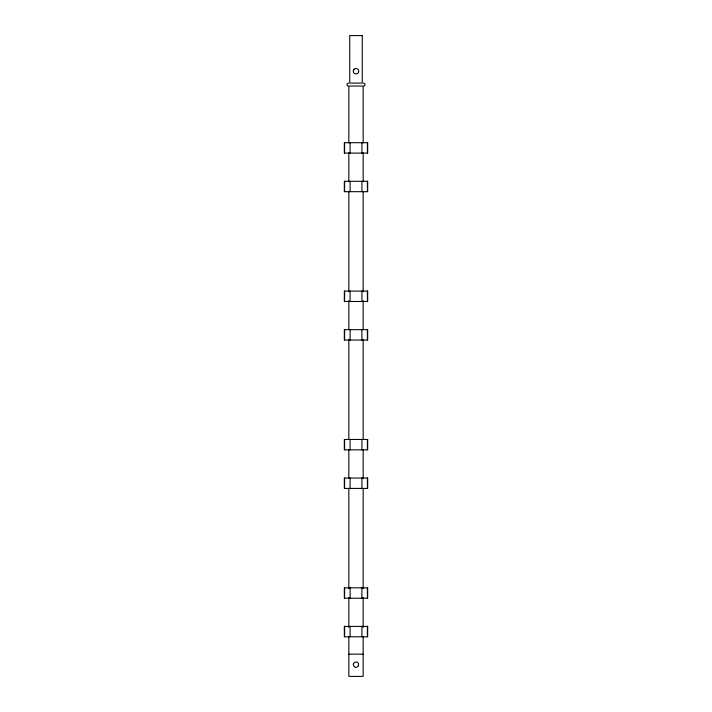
<?xml version="1.0" encoding="UTF-8"?>
<svg xmlns="http://www.w3.org/2000/svg" width="712" height="712" viewBox="0 0 712 712"><rect width="100%" height="100%" fill="white"/><g stroke="black" fill="none" stroke-linecap="round" stroke-linejoin="round"><path stroke-width="1.07" d="M364.01 86.045L364.891 85.306L364.891 83.82L363.405 83.081M348.595 83.081L347.109 83.82L347.109 85.306L347.99 86.045M348.835 654.141L363.165 654.141M367.383 142.72L367.419 153.107M367.383 181.293L367.419 191.679M367.383 291.092L367.419 301.479M367.383 329.665L367.419 340.051M367.383 439.455L367.419 449.842M367.383 478.037L367.419 488.414M367.383 587.827L367.419 598.213M367.383 626.4L367.419 636.786M363.165 142.747L363.165 86.045L348.835 86.045L348.835 142.747M363.165 152.751L363.165 181.658M363.165 191.661L363.165 291.715M363.165 300.615L363.165 329.514M363.165 339.526L363.165 439.58M363.165 449.583L363.165 478.491M363.165 488.494L363.165 588.548M363.165 597.448L363.165 627.459M363.165 636.359L363.165 676.4L348.835 676.4L348.835 636.359M361.918 142.72L361.918 153.107M361.918 181.293L361.918 191.679M361.918 291.092L361.918 301.479M361.918 329.665L361.918 340.051M361.918 439.455L361.918 449.842M361.918 478.037L361.918 488.414M361.918 587.827L361.918 598.213M361.918 626.4L361.918 636.786M350.09 142.72L350.09 153.107M350.09 181.293L350.09 191.679M350.09 291.092L350.09 301.479M350.09 329.665L350.09 340.051M350.09 439.455L350.09 449.842M350.09 478.037L350.09 488.414M350.09 587.827L350.09 598.213M350.09 626.4L350.09 636.786M348.835 152.751L348.835 181.658M348.835 191.661L348.835 291.715M348.835 300.615L348.835 329.514M348.835 339.526L348.835 439.58M348.835 449.583L348.835 478.491M348.835 488.494L348.835 588.548M348.835 597.448L348.835 627.459M344.617 142.72L344.581 153.107M344.617 181.293L344.581 191.679M344.617 291.092L344.581 301.479M344.617 329.665L344.581 340.051M344.617 439.455L344.581 449.842M344.617 478.037L344.581 488.414M344.617 587.827L344.581 598.213M344.617 626.4L344.581 636.786M353.579 663.281L353.205 664.679L354.603 667.099L356 667.473L358.421 666.076L358.421 663.281L357.397 662.258L356 661.884L353.579 663.281M354.006 69.215L353.179 71.209L354.006 73.203L356 74.03L357.994 73.203L358.821 71.209L357.994 69.215L356 68.388L354.006 69.215M362.274 35.6L349.726 35.6L349.726 83.081L362.274 83.081L362.274 35.6M367.668 142.72L344.332 142.72L344.332 153.107L367.668 153.107L367.668 142.72M367.668 181.293L344.332 181.293L344.332 191.679L367.668 191.679L367.668 181.293M367.668 291.092L344.332 291.092L344.332 301.479L367.668 301.479L367.668 291.092M367.668 329.665L344.332 329.665L344.332 340.051L367.668 340.051L367.668 329.665M367.668 439.455L344.332 439.455L344.332 449.842L367.668 449.842L367.668 439.455M367.668 478.037L344.332 478.037L344.332 488.414L367.668 488.414L367.668 478.037M367.668 587.827L344.332 587.827L344.332 598.213L367.668 598.213L367.668 587.827M367.668 626.4L344.332 626.4L344.332 636.786L367.668 636.786L367.668 626.4"/></g></svg>
